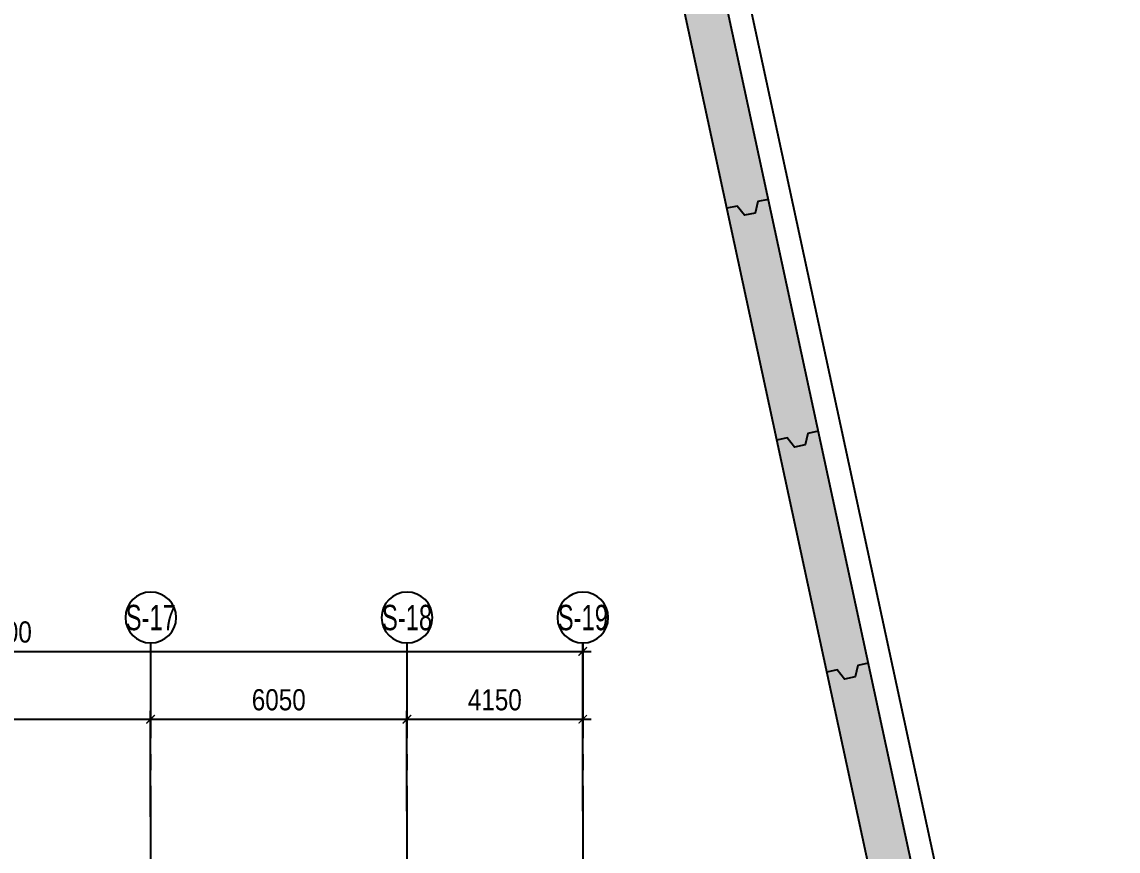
# Model space of a CAD drawing. Header units: millimetres. Extents: x -1534340 to 1713810, y -1348191 to 1114081.
# Drawn here: x 760143 to 786018, y -479802 to -460231 of the extents above; entities that cross this region are included whole.
import ezdxf
from ezdxf.enums import TextEntityAlignment as Align
from ezdxf.xclip import XClip

# ---------------------------------------------------------------- set-up
doc = ezdxf.new("R2010")
doc.units = ezdxf.units.MM
doc.header["$LTSCALE"] = 100
doc.header["$XCLIPFRAME"] = 0
doc.header["$PDMODE"] = 32
doc.header["$PDSIZE"] = 2.5
doc.linetypes.add('CENTER2', pattern=[1.125, 0.75, -0.125, 0.125, -0.125])
doc.linetypes.add('Xref_ST_MBDV Cot vach 30.7.2022$0$DASHDOT', pattern=[1, 0.5, -0.25, 0, -0.25])
for name, color, linetype in [('ccu12-Truc', 13, 'CENTER2'), ('KT-Dim', 8, 'Continuous'), ('Xref_ST_MBDV Cot vach 30.7.2022$0$Xref_ST_MBDV Cot vach 30.7.2022|Xref_ST_MBDV Cot vach 30.7.2022|Xref_ST_MBDV Cot vach 30.7.2022|Xref_ST_MBDV Cot vach 30.7.2022|A-CORE-OTLN', 2, 'Continuous'), ('Xref_ST_MBDV Cot vach 30.7.2022$0$Xref_ST_MBDV Cot vach 30.7.2022|Xref_ST_MBDV Cot vach 30.7.2022|Xref_ST_MBDV Cot vach 30.7.2022|Xref_ST_MBDV Cot vach 30.7.2022|A-WALL-PATT', 251, 'Continuous'), ('Xref_ST_MBDV Cot vach 30.7.2022$0$Xref_ST_MBDV Cot vach 30.7.2022|Xref_ST_MBDV Cot vach 30.7.2022|Xref_ST_MBDV Cot vach 30.7.2022|Xref_ST_MBDV Cot vach 30.7.2022|ccu12-Thay', 7, 'Continuous'), ('Xref_ST_MBDV Cot vach 30.7.2022$0$Xref_ST_MBDV Cot vach 30.7.2022|Xref_ST_MBDV Cot vach 30.7.2022|Xref_ST_MBDV Cot vach 30.7.2022|Xref_ST_MBDV Cot vach 30.7.2022|Site_plot line', 1, 'Xref_ST_MBDV Cot vach 30.7.2022$0$DASHDOT'), ('Xref_ST_MBDV Cot vach 30.7.2022|Xref_ST_MBDV Cot vach 30.7.2022|Xref_ST_MBDV Cot vach 30.7.2022|Xref_ST_MBDV Cot vach 30.7.2022|A-GRID-SYM', 50, 'Continuous')]:
    doc.layers.add(name, color=color, linetype=linetype)
doc.styles.add('Arial Narrow', font='ARIALN.TTF')
doc.styles.add('HBA-Text', font='GOTHIC.TTF')
doc.dimstyles.new('ccu12-200', dxfattribs={"dimscale": 200, "dimtxt": 2.5, "dimasz": 1, "dimexe": 1, "dimexo": 2, "dimgap": 1, "dimtad": 1, "dimdec": 0, "dimrnd": 5, "dimdsep": 46, "dimtxsty": 'Arial Narrow', "dimblk": 'ARCHTICK', "dimcen": -1, "dimdle": 1, "dimclrd": 256, "dimclre": 256, "dimclrt": 3, "dimadec": 0, "dimazin": 2, "dimtfac": 0.1, "dimtdec": 0, "dimtmove": 0, "dimatfit": 1, "dimldrblk": 'ARCHTICK', "dimfxl": 1, "dimtvp": 0.833333, "dimtolj": 1, "dimtzin": 12, "dimarcsym": 0})

# ---------------------------------------------------------------- blocks, each defined once
blk = doc.blocks.new('Xref_ST_MBDV Cot vach 30.7.2022$0$Tuong Vay01-flat-1')
at = {"layer": 'Xref_ST_MBDV Cot vach 30.7.2022$0$Xref_ST_MBDV Cot vach 30.7.2022|Xref_ST_MBDV Cot vach 30.7.2022|Xref_ST_MBDV Cot vach 30.7.2022|Xref_ST_MBDV Cot vach 30.7.2022|A-WALL-PATT'}
h = blk.add_hatch(dxfattribs=at)
h.set_pattern_fill('ACET-2D-VATLIEU04', color=256, scale=50, pattern_type=2)
h.set_pattern_definition([(50, (-11139561.84, -1407213.45), (-225.902474, 189.5546825), [37.5, -412.5]), (355, (-11139561.84, -1407213.45), (32.127212, 367.215716), [30, -330]), (100.4514, (-11139531.95, -1407216.06), (-341.231527, -62.944187), [31.870095, -350.571056]), (46.1842, (-11139561.84, -1407113.45), (-319.180497, 306.252097), [56.25, -618.75]), (96.6356, (-11139517.37, -1407120.34), (-516.995922, -60.144022), [47.805144, -525.8565]), (351.1842, (-11139561.84, -1407113.45), (84.740774, 546.39543), [45, -495]), (21, (-11139511.84, -1407138.45), (-105.680822, 275.3079534), [37.5, -412.5]), (326, (-11139511.84, -1407138.45), (206.128805, 305.59852), [30, -330]), (71.4514, (-11139486.97, -1407155.22), (-328.963765, 110.380101), [31.870095, -350.571056]), (37.5, (-11139561.84, -1407213.45), (-78.1345294, 101.8269012), [0, -326, 0, -335, 0, -331.25]), (7.5, (-11139561.84, -1407213.45), (-23.2793464, 176.824191), [0, -191, 0, -318.5, 0, -126.25]), (327.5, (-11139673.34, -1407213.45), (71.9444175, 112.9301145), [0, -125, 0, -390, 0, -517.5000003]), (317.5, (-11139723.34, -1407213.45), (158.0205496, 172.449169), [0, -162.5, 0, -259, 0, -367.5]), (45, (-11139561.84, -1407213.45), (-150.260191, 150.260191), []), (45, (-11139561.84, -1407152.2), (-150.260191, 150.260191), [])])
h.paths.add_polyline_path([(-82665, -118500), (-81837, -121132), (-80903, -123728), (-79863, -126284), (-78720, -128795), (-77475, -131258), (-76131, -133667), (-74689, -136020), (-73153, -138312), (-71525, -140539), (-69807, -142699), (-68002, -144786), (-66114, -146798), (-64145, -148731), (-62100, -150582), (-59980, -152349), (-57790, -154027), (-55533, -155614), (-53213, -157109), (-50835, -158507), (-48401, -159807), (-45916, -161007), (-43385, -162104), (-40811, -163097), (-38198, -163985), (-35551, -164765), (-32875, -165436), (-30174, -165998), (-27451, -166448), (-24702, -166789), (-4397, -168938), (36420, -167648), (41836, -160719), (12445, -24368), (8473, -9249), (-4719, -5521), (-10557, -9947), (-34021, -27848), (-39777, -32009), (-41249, -35294), (-45787, -38574), (-49368, -38942), (-57644, -44924), (-59845, -46601), (-61969, -48362), (-64020, -50208), (-65993, -52137), (-67887, -54144), (-69696, -56226), (-71420, -58381), (-73054, -60604), (-74596, -62892), (-76043, -65242), (-77394, -67648), (-78645, -70107), (-79794, -72615), (-80841, -75168), (-81782, -77762), (-82617, -80392), (-83343, -83054), (-83961, -85743), (-84468, -88455), (-84865, -91186), (-85149, -93930), (-85321, -96684), (-85381, -99530), (-85329, -102201), (-85163, -104955), (-84886, -107701), (-84496, -110432), (-83996, -113146), (-83385, -115836)], flags=16)
h.paths.add_polyline_path([(-83625, -118781), (-82785, -121452), (-81837, -124086), (-80781, -126680), (-79621, -129228), (-78358, -131727), (-76994, -134172), (-75531, -136560), (-73973, -138886), (-72320, -141146), (-70577, -143337), (-68746, -145455), (-66829, -147497), (-64832, -149459), (-62755, -151337), (-60604, -153130), (-58382, -154833), (-56092, -156444), (-53738, -157960), (-51324, -159379), (-48854, -160699), (-46333, -161916), (-43764, -163030), (-41151, -164038), (-38500, -164938), (-35814, -165730), (-33098, -166411), (-30357, -166981), (-27595, -167438), (-24816, -167783), (-4434, -169940), (36920, -168633), (42913, -160966), (13418, -24135), (9295, -8442), (-4926, -4424), (-11163, -9151), (-34617, -27045), (-40580, -31355), (-42052, -34640), (-46156, -37607), (-49737, -37975), (-58240, -44121), (-60467, -45819), (-62623, -47605), (-64704, -49479), (-66707, -51435), (-68628, -53472), (-70465, -55586), (-72214, -57772), (-73872, -60029), (-75437, -62350), (-76905, -64734), (-78276, -67176), (-79545, -69672), (-80712, -72217), (-81774, -74808), (-82729, -77440), (-83576, -80109), (-84314, -82810), (-84940, -85539), (-85455, -88291), (-85857, -91062), (-86146, -93847), (-86321, -96642), (-86382, -99529), (-86328, -102241), (-86160, -105036), (-85879, -107821), (-85484, -110593), (-84976, -113347), (-84356, -116078)])
at = {"layer": 'Xref_ST_MBDV Cot vach 30.7.2022$0$Xref_ST_MBDV Cot vach 30.7.2022|Xref_ST_MBDV Cot vach 30.7.2022|Xref_ST_MBDV Cot vach 30.7.2022|Xref_ST_MBDV Cot vach 30.7.2022|A-CORE-OTLN', "color": 6}
for points in [[(-4434, -169940), (36920, -168633), (42913, -160966), (13418, -24135)], [(-4397, -168938), (36420, -167648), (41836, -160719), (12445, -24368)]]:
    blk.add_lwpolyline(points, dxfattribs=at)
at = {"layer": 'Xref_ST_MBDV Cot vach 30.7.2022$0$Xref_ST_MBDV Cot vach 30.7.2022|Xref_ST_MBDV Cot vach 30.7.2022|Xref_ST_MBDV Cot vach 30.7.2022|Xref_ST_MBDV Cot vach 30.7.2022|ccu12-Thay', "ltscale": 10}
for points in [[(35248, -125409), (35004, -125462), (34935, -125733), (34690, -125785), (34515, -125567), (34271, -125620)], [(36428, -130883), (36184, -130936), (36115, -131207), (35870, -131260), (35695, -131041), (35451, -131094)], [(37608, -136358), (37364, -136410), (37295, -136681), (37050, -136734), (36875, -136516), (36631, -136568)]]:
    blk.add_lwpolyline(points, dxfattribs=at)
at = {"layer": 'Xref_ST_MBDV Cot vach 30.7.2022$0$Xref_ST_MBDV Cot vach 30.7.2022|Xref_ST_MBDV Cot vach 30.7.2022|Xref_ST_MBDV Cot vach 30.7.2022|Xref_ST_MBDV Cot vach 30.7.2022|Site_plot line', "ltscale": 5000}
blk.add_line((43505, -161101), (13953, -24007), dxfattribs=at)
blk = doc.blocks.new('_ARCHTICK')
at = {"color": 0, "linetype": 'ByBlock', "const_width": 0.15}
blk.add_lwpolyline([(-0.5, -0.5), (0.5, 0.5)], dxfattribs=at)
blk = doc.blocks.new('*D1127')
at = {"layer": 'Defpoints', "color": 0, "transparency": 16777216}
for p in [(398999, -68275), (390299, -71118, 0), (398999, -70976, 0)]:
    blk.add_point(p, dxfattribs=at)
at = {"layer": 'KT-Dim', "lineweight": -2, "transparency": 16777216}
for p, q in [((390099, -68275), (399199, -68275)), ((390299, -70718), (390299, -68075)), ((398999, -70576), (398999, -68075))]:
    blk.add_line(p, q, dxfattribs=at)
at = {"layer": 'KT-Dim', "lineweight": -2, "transparency": 16777216, "xscale": 200, "yscale": 200, "zscale": 200, "rotation": 180}
blk.add_blockref('_ARCHTICK', (390299, -68275), dxfattribs=at)
at = {"layer": 'KT-Dim', "lineweight": -2, "transparency": 16777216, "xscale": 200, "yscale": 200, "zscale": 200}
blk.add_blockref('_ARCHTICK', (398999, -68275), dxfattribs=at)
at = {"layer": 'KT-Dim', "color": 3, "transparency": 16777216, "insert": (394649, -67819), "char_height": 500, "attachment_point": 5, "style": 'Arial Narrow'}
blk.add_mtext('\\A1;8700', dxfattribs=at)
blk = doc.blocks.new('*D1128')
at = {"layer": 'Defpoints', "color": 0, "transparency": 16777216}
for p in [(405049, -68275), (405049, -70845, 0), (398999, -70976)]:
    blk.add_point(p, dxfattribs=at)
at = {"layer": 'KT-Dim', "lineweight": -2, "transparency": 16777216}
for p, q in [((398799, -68275), (405249, -68275)), ((398999, -70576), (398999, -68075)), ((405049, -70445), (405049, -68075))]:
    blk.add_line(p, q, dxfattribs=at)
at = {"layer": 'KT-Dim', "lineweight": -2, "transparency": 16777216, "xscale": 200, "yscale": 200, "zscale": 200, "rotation": 180}
blk.add_blockref('_ARCHTICK', (398999, -68275), dxfattribs=at)
at = {"layer": 'KT-Dim', "lineweight": -2, "transparency": 16777216, "xscale": 200, "yscale": 200, "zscale": 200}
blk.add_blockref('_ARCHTICK', (405049, -68275), dxfattribs=at)
at = {"layer": 'KT-Dim', "color": 3, "transparency": 16777216, "insert": (402024, -67819), "char_height": 500, "attachment_point": 5, "style": 'Arial Narrow'}
blk.add_mtext('\\A1;6050', dxfattribs=at)
blk = doc.blocks.new('*D1129')
at = {"layer": 'Defpoints', "color": 0, "transparency": 16777216}
for p in [(409199, -68275), (405049, -70845, 0), (409199, -70727)]:
    blk.add_point(p, dxfattribs=at)
at = {"layer": 'KT-Dim', "lineweight": -2, "transparency": 16777216}
for p, q in [((404849, -68275), (409399, -68275)), ((405049, -70445), (405049, -68075)), ((409199, -70327), (409199, -68075))]:
    blk.add_line(p, q, dxfattribs=at)
at = {"layer": 'KT-Dim', "lineweight": -2, "transparency": 16777216, "xscale": 200, "yscale": 200, "zscale": 200, "rotation": 180}
blk.add_blockref('_ARCHTICK', (405049, -68275), dxfattribs=at)
at = {"layer": 'KT-Dim', "lineweight": -2, "transparency": 16777216, "xscale": 200, "yscale": 200, "zscale": 200}
blk.add_blockref('_ARCHTICK', (409199, -68275), dxfattribs=at)
at = {"layer": 'KT-Dim', "color": 3, "transparency": 16777216, "insert": (407124, -67819), "char_height": 500, "attachment_point": 5, "style": 'Arial Narrow'}
blk.add_mtext('\\A1;4150', dxfattribs=at)
blk = doc.blocks.new('*D1130')
at = {"layer": 'Defpoints', "color": 0, "transparency": 16777216}
for p in [(409199, -66675), (381599, -70845), (409199, -70845)]:
    blk.add_point(p, dxfattribs=at)
at = {"layer": 'KT-Dim', "lineweight": -2, "transparency": 16777216}
for p, q in [((381599, -70445), (381599, -66475)), ((409199, -70445), (409199, -66475)), ((381399, -66675), (409399, -66675))]:
    blk.add_line(p, q, dxfattribs=at)
at = {"layer": 'KT-Dim', "lineweight": -2, "transparency": 16777216, "xscale": 200, "yscale": 200, "zscale": 200, "rotation": 180}
blk.add_blockref('_ARCHTICK', (381599, -66675), dxfattribs=at)
at = {"layer": 'KT-Dim', "lineweight": -2, "transparency": 16777216, "xscale": 200, "yscale": 200, "zscale": 200}
blk.add_blockref('_ARCHTICK', (409199, -66675), dxfattribs=at)
at = {"layer": 'KT-Dim', "color": 3, "transparency": 16777216, "insert": (395399, -66219), "char_height": 500, "attachment_point": 5, "style": 'Arial Narrow'}
blk.add_mtext('\\A1;27600', dxfattribs=at)
blk = doc.blocks.new('GRID-SYM-flat-73')
at = {"layer": 'Xref_ST_MBDV Cot vach 30.7.2022|Xref_ST_MBDV Cot vach 30.7.2022|Xref_ST_MBDV Cot vach 30.7.2022|Xref_ST_MBDV Cot vach 30.7.2022|A-GRID-SYM'}
blk.add_circle((0, 0, 0), 900, dxfattribs=at)
at = {"layer": 'Xref_ST_MBDV Cot vach 30.7.2022|Xref_ST_MBDV Cot vach 30.7.2022|Xref_ST_MBDV Cot vach 30.7.2022|Xref_ST_MBDV Cot vach 30.7.2022|A-GRID-SYM', "style": 'HBA-Text'}
blk.add_attdef('GRID', text='', height=900, rotation=359.6303, dxfattribs=at).set_placement((0, 0, 0), align=Align.MIDDLE_CENTER)
blk = doc.blocks.new('Grid-ST-flat-3')
at = {"layer": 'ccu12-Truc', "ltscale": 30}
for p, q in [((398999.4, -66474.8), (398999.4, -104409.6)), ((405049.4, -66474.8), (405049.4, -104409.6)), ((409199.4, -66474.8), (409199.4, -104409.6))]:
    blk.add_line(p, q, dxfattribs=at)
at = {"layer": 'KT-Dim'}
ref = blk.add_blockref('GRID-SYM-flat-73', (399002.8, -65874.8, 0), dxfattribs=dict(at, xscale=-0.6666666666666665, yscale=0.6666666666666665, zscale=0.6666666666666665, rotation=179.6748020054017))
ref.add_attrib('GRID', 'S-17', dxfattribs={"layer": 'Xref_ST_MBDV Cot vach 30.7.2022|Xref_ST_MBDV Cot vach 30.7.2022|Xref_ST_MBDV Cot vach 30.7.2022|Xref_ST_MBDV Cot vach 30.7.2022|A-GRID-SYM', "height": 600, "style": 'HBA-Text', "width": 0.7}).set_placement((399002.8, -65874.8, 0), align=Align.MIDDLE_CENTER)
ref = blk.add_blockref('GRID-SYM-flat-73', (405052.8, -65874.8, 0), dxfattribs=dict(at, xscale=-0.6666666666666665, yscale=0.6666666666666665, zscale=0.6666666666666665, rotation=179.6748020054017))
ref.add_attrib('GRID', 'S-18', dxfattribs={"layer": 'Xref_ST_MBDV Cot vach 30.7.2022|Xref_ST_MBDV Cot vach 30.7.2022|Xref_ST_MBDV Cot vach 30.7.2022|Xref_ST_MBDV Cot vach 30.7.2022|A-GRID-SYM', "height": 600, "style": 'HBA-Text', "width": 0.7}).set_placement((405052.8, -65874.8, 0), align=Align.MIDDLE_CENTER)
ref = blk.add_blockref('GRID-SYM-flat-73', (409202.8, -65874.8, 0), dxfattribs=dict(at, xscale=-0.6666666666666665, yscale=0.6666666666666665, zscale=0.6666666666666665, rotation=179.6748020054017))
ref.add_attrib('GRID', 'S-19', dxfattribs={"layer": 'Xref_ST_MBDV Cot vach 30.7.2022|Xref_ST_MBDV Cot vach 30.7.2022|Xref_ST_MBDV Cot vach 30.7.2022|Xref_ST_MBDV Cot vach 30.7.2022|A-GRID-SYM', "height": 600, "style": 'HBA-Text', "width": 0.7}).set_placement((409202.8, -65874.8, 0), align=Align.MIDDLE_CENTER)
for base, p1, p2, picture, middle in [((409199.4, -66674.8), (381599.4, -70845.4), (409199.4, -70845.4), '*D1130', (395399.4, -66219.5)), ((398999.4, -68274.8, 0), (390299.4, -71118), (398999.4, -70975.6), '*D1127', (394649.4, -67819.5, 0)), ((405049.4, -68274.8), (398999.4, -70975.6), (405049.4, -70845.4, 0), '*D1128', (402024.4, -67819.5)), ((409199.4, -68274.8), (405049.4, -70845.4, 0), (409199.4, -70726.6), '*D1129', (407124.4, -67819.5))]:
    dim = blk.add_linear_dim(base=base, p1=p1, p2=p2, dimstyle='ccu12-200', dxfattribs=at)
    dim.commit()
    dim.dimension.update_dxf_attribs({"geometry": picture, "text_midpoint": middle})

msp = doc.modelspace()

# ---------------------------------------------------------------- block references
ref = msp.add_blockref('Xref_ST_MBDV Cot vach 30.7.2022$0$Tuong Vay01-flat-1', (742513.6, -339010.1))
XClip(ref).set_block_clipping_path([(-91541.6736345236, -190955.6682973447), (52438.3255017358, -76158.0499385341)])
msp.add_blockref('Grid-ST-flat-3', (364182, -408415.1))

doc.saveas('drawing.dxf')
